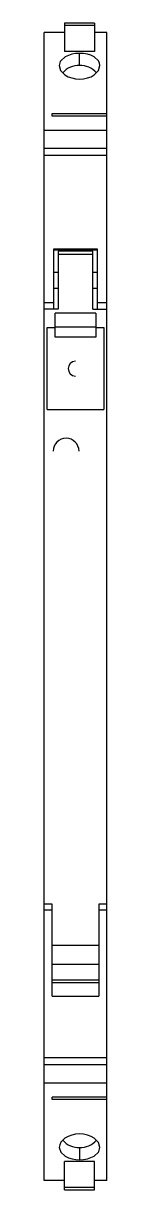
# Model space of a CAD drawing. Header units: millimetres. Extents: x 0 to 6, y 0 to 113.
import ezdxf

# ---------------------------------------------------------------- set-up
doc = ezdxf.new("R2010")
doc.units = ezdxf.units.MM

msp = doc.modelspace()

# ---------------------------------------------------------------- linework, layer by layer
at = {"color": 7, "linetype": 'Continuous', "lineweight": 25}
for p, q in [((2, 111.63), (0, 111.63)), ((0, 10.31), (0, 111.63)), ((4.9, 112.53), (2, 112.53)), ((2, 112.53), (2, 109.81)), ((4.9, 112.32), (2, 112.32)), ((4.9, 112.53), (4.9, 109.81)), ((6.1, 111.63), (4.9, 111.63)), ((6.1, 103.58), (6.1, 111.63)), ((4.9, 109.81), (2, 109.81)), ((3.45, 108.47), (3.45, 109.63)), ((0.8, 103.58), (0.8, 103.82)), ((0.8, 103.82), (6.1, 103.82)), ((6.1, 103.58), (0.8, 103.58)), ((6.1, 0.89), (6.1, 103.58)), ((0, 102.22), (6.1, 102.22)), ((0, 100.49), (6.1, 100.49)), ((0, 99.81), (6.1, 99.81)), ((0.95, 90.76), (5.15, 90.76)), ((0.95, 84.96), (0.95, 90.76)), ((0.95, 90.66), (5.15, 90.66)), ((4.72, 90.56), (1.38, 90.56)), ((1.38, 90.56), (1.38, 84.96)), ((1.38, 90.26), (4.72, 90.26)), ((4.72, 84.96), (4.72, 90.56)), ((5.15, 90.76), (5.15, 84.96)), ((1.38, 88.49), (0.95, 88.49)), ((5.15, 88.49), (4.72, 88.49)), ((1.38, 86.93), (0.95, 86.93)), ((5.15, 86.93), (4.72, 86.93)), ((0.95, 85.56), (0, 85.56)), ((6.1, 85.56), (5.15, 85.56)), ((0.01, 27.56), (0.01, 84.96)), ((1.38, 84.96), (0.01, 84.96)), ((5.01, 84.57), (1.09, 84.57)), ((1.09, 82.25), (1.09, 84.57)), ((4.72, 84.96), (6.09, 84.96)), ((5.01, 84.57), (5.01, 82.25)), ((6.09, 27.56), (6.09, 84.96)), ((0.01, 83.96), (0, 83.96)), ((6.09, 83.96), (6.1, 83.96)), ((0.29, 75.26), (0.29, 83.17)), ((0.29, 83.17), (1.09, 83.17)), ((5.01, 83.21), (1.09, 83.21)), ((5.01, 82.25), (1.09, 82.25)), ((5.01, 83.17), (5.81, 83.17)), ((5.81, 83.17), (5.81, 75.26)), ((0.29, 75.26), (5.81, 75.26)), ((0.01, 28.56), (0, 28.56)), ((6.1, 28.56), (6.09, 28.56)), ((0.8, 27.56), (0.01, 27.56)), ((0.8, 18.68), (0.8, 27.56)), ((5.3, 27.56), (5.3, 18.68)), ((6.09, 27.56), (5.3, 27.56)), ((0.8, 26.96), (0, 26.96)), ((6.1, 26.96), (5.3, 26.96)), ((5.3, 23.56), (0.8, 23.56)), ((0.8, 21.77), (5.3, 21.77)), ((0.8, 20.25), (5.3, 20.25)), ((0.8, 20), (5.3, 20)), ((0.8, 18.68), (5.3, 18.68)), ((6.1, 12.71), (0, 12.71)), ((6.1, 12.03), (0, 12.03)), ((0, 10.31), (6.1, 10.31)), ((0, 0.89), (0, 10.31)), ((6.1, 8.94), (0.8, 8.94)), ((0.8, 8.7), (0.8, 8.94)), ((6.1, 8.7), (0.8, 8.7)), ((3.45, 4.06), (3.45, 2.89)), ((4.9, 2.72), (2, 2.72)), ((2, 0), (2, 2.72)), ((4.9, 0), (4.9, 2.72)), ((2, 0.89), (0, 0.89)), ((4.9, 0.21), (2, 0.21)), ((6.1, 0.89), (4.9, 0.89)), ((2, 0), (4.9, 0))]:
    msp.add_line(p, q, dxfattribs=at)
at = {"color": 7, "linetype": 'Continuous', "lineweight": 25, "flags": 128}
for points in [[(3.45, 109.63), (3.06, 109.61), (2.68, 109.54), (2.04, 109.29), (1.62, 108.91), (1.58, 108.84), (1.48, 108.45), (1.61, 107.98), (2.03, 107.55), (2.33, 107.38), (2.68, 107.26), (3.06, 107.18), (3.45, 107.15)], [(3.45, 107.15), (3.84, 107.18), (4.22, 107.26), (4.57, 107.38), (4.87, 107.55), (5.29, 107.98), (5.42, 108.45), (5.39, 108.69), (5.32, 108.84), (5.28, 108.91), (4.86, 109.29), (4.55, 109.44), (4.22, 109.54), (3.84, 109.61), (3.45, 109.63)], [(3.45, 5.38), (3.06, 5.35), (2.68, 5.27), (2.34, 5.14), (2.03, 4.97), (1.64, 4.58), (1.52, 4.34), (1.48, 4.07), (1.62, 3.62), (2.04, 3.24), (2.36, 3.08), (2.72, 2.97), (3.09, 2.91), (3.45, 2.89)], [(3.45, 2.89), (3.84, 2.92), (4.22, 2.99), (4.86, 3.24), (5.28, 3.62), (5.32, 3.69), (5.42, 4.07), (5.29, 4.55), (4.87, 4.97), (4.57, 5.14), (4.22, 5.27), (3.84, 5.35), (3.45, 5.38)]]:
    msp.add_lwpolyline(points, dxfattribs=at)
at = {"color": 7, "linetype": 'Continuous', "lineweight": 25}
for centre, radius, start, end in [((3.38, 106.39), 2.07, 87.9642, 138.8609), ((3.51, 106.37), 2.1, 41.5106, 91.7098), ((3.05, 79.21), 0.71, 90, 270), ((2.14, 71.25), 1.25, 360, 180), ((3.39, 6.16), 2.1, 221.3789, 271.7163), ((3.52, 6.13), 2.07, 267.9642, 318.8608)]:
    msp.add_arc(centre, radius, start, end, dxfattribs=at)

doc.saveas('drawing.dxf')
